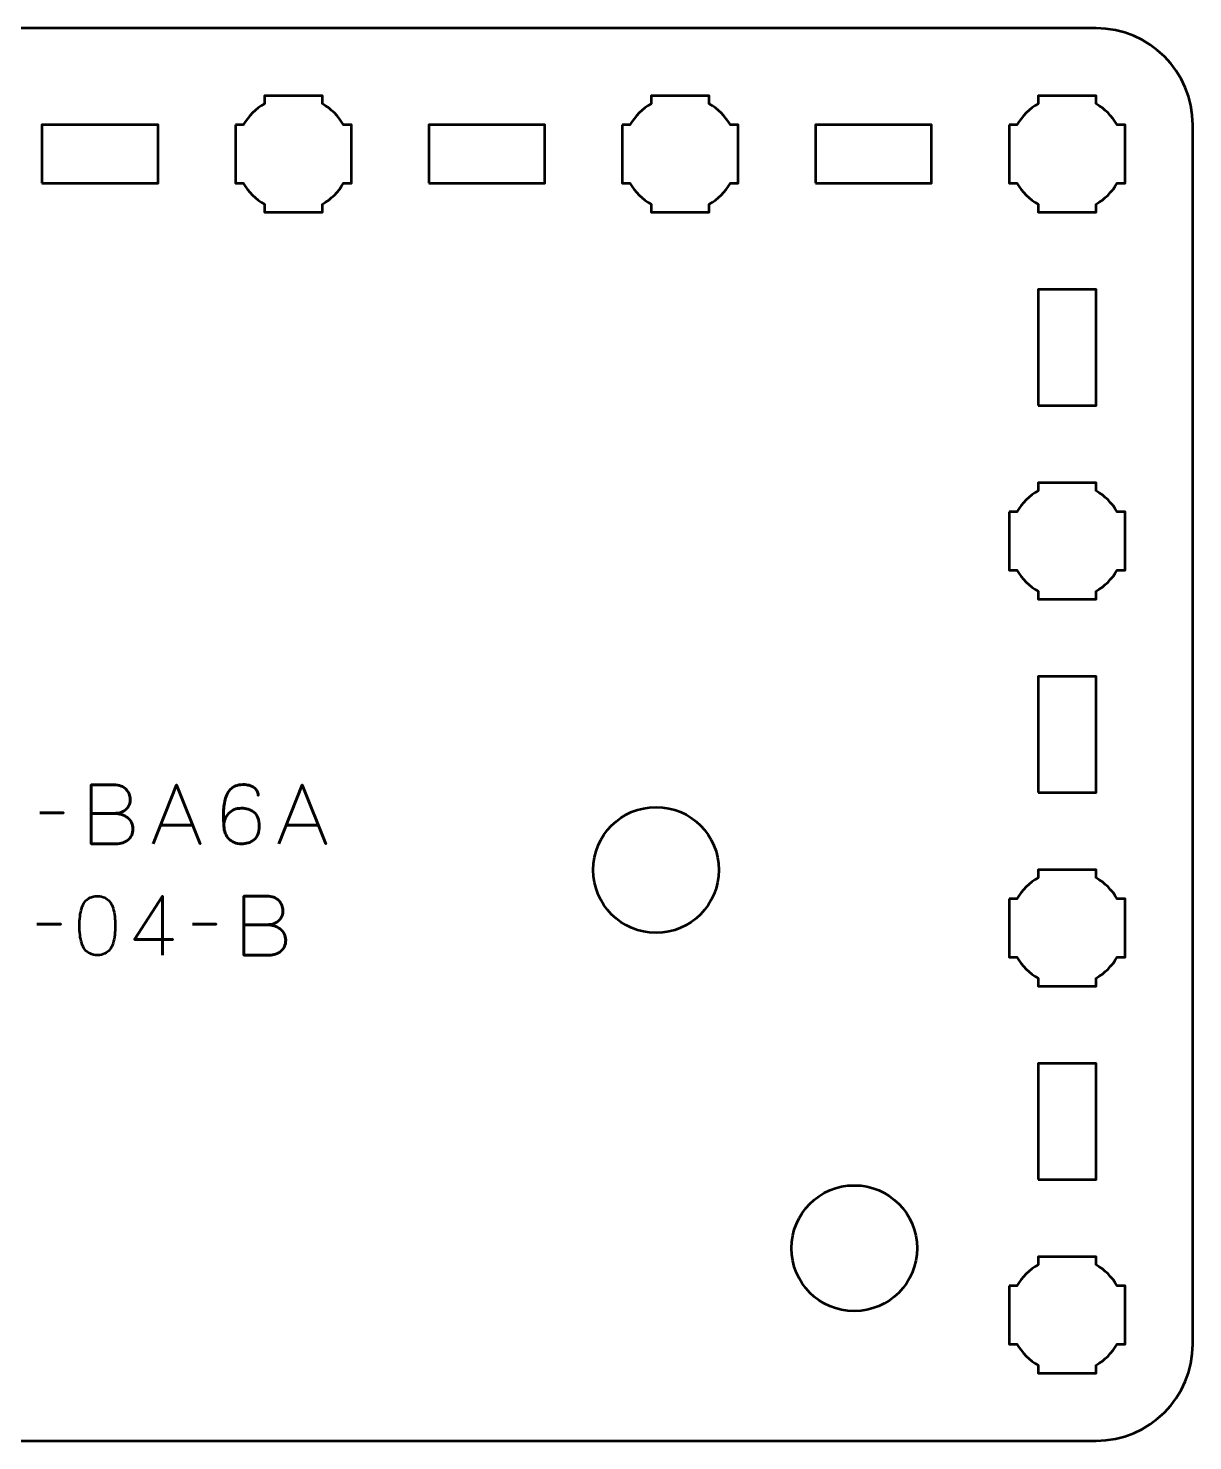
# Model space of a CAD drawing. Header units: centimetres. Extents: x -16.1 to -4.8, y -22.5 to -7.2.
# Drawn here: x -10.87 to -4.85, y -22.5 to -15.2 of the extents above; entities that cross this region are included whole.
import ezdxf

# ---------------------------------------------------------------- set-up
doc = ezdxf.new("R2010")
doc.units = ezdxf.units.CM
doc.header["$MEASUREMENT"] = 0
doc.layers.add('Layer 1', color=7, linetype='Continuous')

msp = doc.modelspace()

# ---------------------------------------------------------------- linework, layer by layer
at = {"layer": 'Layer 1', "lineweight": 53}
for points in [[(-10.8, -16), (-10.2, -16), (-10.2, -15.7), (-10.8, -15.7), (-10.8, -16)], [(-8.8, -16), (-8.2, -16), (-8.2, -15.7), (-8.8, -15.7), (-8.8, -16)], [(-6.8, -16), (-6.2, -16), (-6.2, -15.7), (-6.8, -15.7), (-6.8, -16)], [(-5.65, -17.15), (-5.35, -17.15), (-5.35, -16.55), (-5.65, -16.55), (-5.65, -17.15)], [(-5.65, -19.15), (-5.35, -19.15), (-5.35, -18.55), (-5.65, -18.55), (-5.65, -19.15)], [(-5.65, -21.15), (-5.35, -21.15), (-5.35, -20.55), (-5.65, -20.55), (-5.65, -21.15)]]:
    msp.add_lwpolyline(points, close=True, dxfattribs=at)
for centre in [(-7.625, -19.54999), (-6.6, -21.50499)]:
    msp.add_ellipse(centre, major_axis=(0, 0.325), ratio=1, dxfattribs=at)
for points, knots in [([(-16.15, -22), (-16.15, -22), (-16.15, -15.7), (-16.15, -15.7), (-16.15, -15.7), (-16.15, -15.42391), (-15.92609, -15.2), (-15.65, -15.2), (-15.65, -15.2), (-15.65, -15.2), (-5.35, -15.2), (-5.35, -15.2), (-5.35, -15.2), (-5.07391, -15.2), (-4.85, -15.42391), (-4.85, -15.7), (-4.85, -15.7), (-4.85, -15.7), (-4.85, -22), (-4.85, -22), (-4.85, -22), (-4.85, -22.27609), (-5.07391, -22.5), (-5.35, -22.5), (-5.35, -22.5), (-5.35, -22.5), (-15.65, -22.5), (-15.65, -22.5), (-15.65, -22.5), (-15.92609, -22.5), (-16.15, -22.27609), (-16.15, -22)], [0, 0, 0, 0, 0.125, 0.125, 0.125, 0.125, 0.25, 0.25, 0.25, 0.25, 0.375, 0.375, 0.375, 0.375, 0.5, 0.5, 0.5, 0.5, 0.625, 0.625, 0.625, 0.625, 0.75, 0.75, 0.75, 0.75, 0.875, 0.875, 0.875, 0.875, 1, 1, 1, 1]), ([(-9.8, -15.7), (-9.8, -15.7), (-9.75985, -15.7), (-9.75985, -15.7), (-9.75985, -15.7), (-9.7335, -15.65447), (-9.69553, -15.6165), (-9.65, -15.59015), (-9.65, -15.59015), (-9.65, -15.59015), (-9.65, -15.55), (-9.65, -15.55), (-9.65, -15.55), (-9.65, -15.55), (-9.5, -15.55), (-9.5, -15.55), (-9.5, -15.55), (-9.5, -15.55), (-9.35, -15.55), (-9.35, -15.55), (-9.35, -15.55), (-9.35, -15.55), (-9.35, -15.59015), (-9.35, -15.59015), (-9.35, -15.59015), (-9.30447, -15.6165), (-9.2665, -15.65447), (-9.24015, -15.7), (-9.24015, -15.7), (-9.24015, -15.7), (-9.2, -15.7), (-9.2, -15.7), (-9.2, -15.7), (-9.2, -15.7), (-9.2, -15.85), (-9.2, -15.85), (-9.2, -15.85), (-9.2, -15.85), (-9.2, -16), (-9.2, -16), (-9.2, -16), (-9.2, -16), (-9.24015, -16), (-9.24015, -16), (-9.24015, -16), (-9.2665, -16.04553), (-9.30447, -16.0835), (-9.35, -16.10985), (-9.35, -16.10985), (-9.35, -16.10985), (-9.35, -16.15), (-9.35, -16.15), (-9.35, -16.15), (-9.35, -16.15), (-9.5, -16.15), (-9.5, -16.15), (-9.5, -16.15), (-9.5, -16.15), (-9.65, -16.15), (-9.65, -16.15), (-9.65, -16.15), (-9.65, -16.15), (-9.65, -16.10985), (-9.65, -16.10985), (-9.65, -16.10985), (-9.69553, -16.0835), (-9.7335, -16.04553), (-9.75985, -16), (-9.75985, -16), (-9.75985, -16), (-9.8, -16), (-9.8, -16), (-9.8, -16), (-9.8, -16), (-9.8, -15.85), (-9.8, -15.85), (-9.8, -15.85), (-9.8, -15.85), (-9.8, -15.7), (-9.8, -15.7)], [0, 0, 0, 0, 0.05, 0.05, 0.05, 0.05, 0.1, 0.1, 0.1, 0.1, 0.15, 0.15, 0.15, 0.15, 0.2, 0.2, 0.2, 0.2, 0.25, 0.25, 0.25, 0.25, 0.3, 0.3, 0.3, 0.3, 0.35, 0.35, 0.35, 0.35, 0.4, 0.4, 0.4, 0.4, 0.45, 0.45, 0.45, 0.45, 0.5, 0.5, 0.5, 0.5, 0.55, 0.55, 0.55, 0.55, 0.6, 0.6, 0.6, 0.6, 0.65, 0.65, 0.65, 0.65, 0.7, 0.7, 0.7, 0.7, 0.75, 0.75, 0.75, 0.75, 0.8, 0.8, 0.8, 0.8, 0.85, 0.85, 0.85, 0.85, 0.9, 0.9, 0.9, 0.9, 0.95, 0.95, 0.95, 0.95, 1, 1, 1, 1]), ([(-7.8, -15.7), (-7.8, -15.7), (-7.75985, -15.7), (-7.75985, -15.7), (-7.75985, -15.7), (-7.7335, -15.65447), (-7.69553, -15.6165), (-7.65, -15.59015), (-7.65, -15.59015), (-7.65, -15.59015), (-7.65, -15.55), (-7.65, -15.55), (-7.65, -15.55), (-7.65, -15.55), (-7.5, -15.55), (-7.5, -15.55), (-7.5, -15.55), (-7.5, -15.55), (-7.35, -15.55), (-7.35, -15.55), (-7.35, -15.55), (-7.35, -15.55), (-7.35, -15.59015), (-7.35, -15.59015), (-7.35, -15.59015), (-7.30447, -15.6165), (-7.2665, -15.65447), (-7.24015, -15.7), (-7.24015, -15.7), (-7.24015, -15.7), (-7.2, -15.7), (-7.2, -15.7), (-7.2, -15.7), (-7.2, -15.7), (-7.2, -15.85), (-7.2, -15.85), (-7.2, -15.85), (-7.2, -15.85), (-7.2, -16), (-7.2, -16), (-7.2, -16), (-7.2, -16), (-7.24015, -16), (-7.24015, -16), (-7.24015, -16), (-7.2665, -16.04553), (-7.30447, -16.0835), (-7.35, -16.10985), (-7.35, -16.10985), (-7.35, -16.10985), (-7.35, -16.15), (-7.35, -16.15), (-7.35, -16.15), (-7.35, -16.15), (-7.5, -16.15), (-7.5, -16.15), (-7.5, -16.15), (-7.5, -16.15), (-7.65, -16.15), (-7.65, -16.15), (-7.65, -16.15), (-7.65, -16.15), (-7.65, -16.10985), (-7.65, -16.10985), (-7.65, -16.10985), (-7.69553, -16.0835), (-7.7335, -16.04553), (-7.75985, -16), (-7.75985, -16), (-7.75985, -16), (-7.8, -16), (-7.8, -16), (-7.8, -16), (-7.8, -16), (-7.8, -15.85), (-7.8, -15.85), (-7.8, -15.85), (-7.8, -15.85), (-7.8, -15.7), (-7.8, -15.7)], [0, 0, 0, 0, 0.05, 0.05, 0.05, 0.05, 0.1, 0.1, 0.1, 0.1, 0.15, 0.15, 0.15, 0.15, 0.2, 0.2, 0.2, 0.2, 0.25, 0.25, 0.25, 0.25, 0.3, 0.3, 0.3, 0.3, 0.35, 0.35, 0.35, 0.35, 0.4, 0.4, 0.4, 0.4, 0.45, 0.45, 0.45, 0.45, 0.5, 0.5, 0.5, 0.5, 0.55, 0.55, 0.55, 0.55, 0.6, 0.6, 0.6, 0.6, 0.65, 0.65, 0.65, 0.65, 0.7, 0.7, 0.7, 0.7, 0.75, 0.75, 0.75, 0.75, 0.8, 0.8, 0.8, 0.8, 0.85, 0.85, 0.85, 0.85, 0.9, 0.9, 0.9, 0.9, 0.95, 0.95, 0.95, 0.95, 1, 1, 1, 1]), ([(-5.8, -15.7), (-5.8, -15.7), (-5.75985, -15.7), (-5.75985, -15.7), (-5.75985, -15.7), (-5.7335, -15.65447), (-5.69553, -15.6165), (-5.65, -15.59015), (-5.65, -15.59015), (-5.65, -15.59015), (-5.65, -15.55), (-5.65, -15.55), (-5.65, -15.55), (-5.65, -15.55), (-5.5, -15.55), (-5.5, -15.55), (-5.5, -15.55), (-5.5, -15.55), (-5.35, -15.55), (-5.35, -15.55), (-5.35, -15.55), (-5.35, -15.55), (-5.35, -15.59015), (-5.35, -15.59015), (-5.35, -15.59015), (-5.30447, -15.6165), (-5.2665, -15.65447), (-5.24015, -15.7), (-5.24015, -15.7), (-5.24015, -15.7), (-5.2, -15.7), (-5.2, -15.7), (-5.2, -15.7), (-5.2, -15.7), (-5.2, -15.85), (-5.2, -15.85), (-5.2, -15.85), (-5.2, -15.85), (-5.2, -16), (-5.2, -16), (-5.2, -16), (-5.2, -16), (-5.24015, -16), (-5.24015, -16), (-5.24015, -16), (-5.2665, -16.04553), (-5.30447, -16.0835), (-5.35, -16.10985), (-5.35, -16.10985), (-5.35, -16.10985), (-5.35, -16.15), (-5.35, -16.15), (-5.35, -16.15), (-5.35, -16.15), (-5.5, -16.15), (-5.5, -16.15), (-5.5, -16.15), (-5.5, -16.15), (-5.65, -16.15), (-5.65, -16.15), (-5.65, -16.15), (-5.65, -16.15), (-5.65, -16.10985), (-5.65, -16.10985), (-5.65, -16.10985), (-5.69553, -16.0835), (-5.7335, -16.04553), (-5.75985, -16), (-5.75985, -16), (-5.75985, -16), (-5.8, -16), (-5.8, -16), (-5.8, -16), (-5.8, -16), (-5.8, -15.85), (-5.8, -15.85), (-5.8, -15.85), (-5.8, -15.85), (-5.8, -15.7), (-5.8, -15.7)], [0, 0, 0, 0, 0.05, 0.05, 0.05, 0.05, 0.1, 0.1, 0.1, 0.1, 0.15, 0.15, 0.15, 0.15, 0.2, 0.2, 0.2, 0.2, 0.25, 0.25, 0.25, 0.25, 0.3, 0.3, 0.3, 0.3, 0.35, 0.35, 0.35, 0.35, 0.4, 0.4, 0.4, 0.4, 0.45, 0.45, 0.45, 0.45, 0.5, 0.5, 0.5, 0.5, 0.55, 0.55, 0.55, 0.55, 0.6, 0.6, 0.6, 0.6, 0.65, 0.65, 0.65, 0.65, 0.7, 0.7, 0.7, 0.7, 0.75, 0.75, 0.75, 0.75, 0.8, 0.8, 0.8, 0.8, 0.85, 0.85, 0.85, 0.85, 0.9, 0.9, 0.9, 0.9, 0.95, 0.95, 0.95, 0.95, 1, 1, 1, 1]), ([(-5.8, -17.7), (-5.8, -17.7), (-5.75985, -17.7), (-5.75985, -17.7), (-5.75985, -17.7), (-5.7335, -17.65447), (-5.69553, -17.6165), (-5.65, -17.59015), (-5.65, -17.59015), (-5.65, -17.59015), (-5.65, -17.55), (-5.65, -17.55), (-5.65, -17.55), (-5.65, -17.55), (-5.5, -17.55), (-5.5, -17.55), (-5.5, -17.55), (-5.5, -17.55), (-5.35, -17.55), (-5.35, -17.55), (-5.35, -17.55), (-5.35, -17.55), (-5.35, -17.59015), (-5.35, -17.59015), (-5.35, -17.59015), (-5.30447, -17.6165), (-5.2665, -17.65447), (-5.24015, -17.7), (-5.24015, -17.7), (-5.24015, -17.7), (-5.2, -17.7), (-5.2, -17.7), (-5.2, -17.7), (-5.2, -17.7), (-5.2, -17.85), (-5.2, -17.85), (-5.2, -17.85), (-5.2, -17.85), (-5.2, -18), (-5.2, -18), (-5.2, -18), (-5.2, -18), (-5.24015, -18), (-5.24015, -18), (-5.24015, -18), (-5.2665, -18.04553), (-5.30447, -18.0835), (-5.35, -18.10985), (-5.35, -18.10985), (-5.35, -18.10985), (-5.35, -18.15), (-5.35, -18.15), (-5.35, -18.15), (-5.35, -18.15), (-5.5, -18.15), (-5.5, -18.15), (-5.5, -18.15), (-5.5, -18.15), (-5.65, -18.15), (-5.65, -18.15), (-5.65, -18.15), (-5.65, -18.15), (-5.65, -18.10985), (-5.65, -18.10985), (-5.65, -18.10985), (-5.69553, -18.0835), (-5.7335, -18.04553), (-5.75985, -18), (-5.75985, -18), (-5.75985, -18), (-5.8, -18), (-5.8, -18), (-5.8, -18), (-5.8, -18), (-5.8, -17.85), (-5.8, -17.85), (-5.8, -17.85), (-5.8, -17.85), (-5.8, -17.7), (-5.8, -17.7)], [0, 0, 0, 0, 0.05, 0.05, 0.05, 0.05, 0.1, 0.1, 0.1, 0.1, 0.15, 0.15, 0.15, 0.15, 0.2, 0.2, 0.2, 0.2, 0.25, 0.25, 0.25, 0.25, 0.3, 0.3, 0.3, 0.3, 0.35, 0.35, 0.35, 0.35, 0.4, 0.4, 0.4, 0.4, 0.45, 0.45, 0.45, 0.45, 0.5, 0.5, 0.5, 0.5, 0.55, 0.55, 0.55, 0.55, 0.6, 0.6, 0.6, 0.6, 0.65, 0.65, 0.65, 0.65, 0.7, 0.7, 0.7, 0.7, 0.75, 0.75, 0.75, 0.75, 0.8, 0.8, 0.8, 0.8, 0.85, 0.85, 0.85, 0.85, 0.9, 0.9, 0.9, 0.9, 0.95, 0.95, 0.95, 0.95, 1, 1, 1, 1]), ([(-5.8, -19.7), (-5.8, -19.7), (-5.75985, -19.7), (-5.75985, -19.7), (-5.75985, -19.7), (-5.7335, -19.65447), (-5.69553, -19.6165), (-5.65, -19.59015), (-5.65, -19.59015), (-5.65, -19.59015), (-5.65, -19.55), (-5.65, -19.55), (-5.65, -19.55), (-5.65, -19.55), (-5.5, -19.55), (-5.5, -19.55), (-5.5, -19.55), (-5.5, -19.55), (-5.35, -19.55), (-5.35, -19.55), (-5.35, -19.55), (-5.35, -19.55), (-5.35, -19.59015), (-5.35, -19.59015), (-5.35, -19.59015), (-5.30447, -19.6165), (-5.2665, -19.65447), (-5.24015, -19.7), (-5.24015, -19.7), (-5.24015, -19.7), (-5.2, -19.7), (-5.2, -19.7), (-5.2, -19.7), (-5.2, -19.7), (-5.2, -19.85), (-5.2, -19.85), (-5.2, -19.85), (-5.2, -19.85), (-5.2, -20), (-5.2, -20), (-5.2, -20), (-5.2, -20), (-5.24015, -20), (-5.24015, -20), (-5.24015, -20), (-5.2665, -20.04553), (-5.30447, -20.0835), (-5.35, -20.10985), (-5.35, -20.10985), (-5.35, -20.10985), (-5.35, -20.15), (-5.35, -20.15), (-5.35, -20.15), (-5.35, -20.15), (-5.5, -20.15), (-5.5, -20.15), (-5.5, -20.15), (-5.5, -20.15), (-5.65, -20.15), (-5.65, -20.15), (-5.65, -20.15), (-5.65, -20.15), (-5.65, -20.10985), (-5.65, -20.10985), (-5.65, -20.10985), (-5.69553, -20.0835), (-5.7335, -20.04553), (-5.75985, -20), (-5.75985, -20), (-5.75985, -20), (-5.8, -20), (-5.8, -20), (-5.8, -20), (-5.8, -20), (-5.8, -19.85), (-5.8, -19.85), (-5.8, -19.85), (-5.8, -19.85), (-5.8, -19.7), (-5.8, -19.7)], [0, 0, 0, 0, 0.05, 0.05, 0.05, 0.05, 0.1, 0.1, 0.1, 0.1, 0.15, 0.15, 0.15, 0.15, 0.2, 0.2, 0.2, 0.2, 0.25, 0.25, 0.25, 0.25, 0.3, 0.3, 0.3, 0.3, 0.35, 0.35, 0.35, 0.35, 0.4, 0.4, 0.4, 0.4, 0.45, 0.45, 0.45, 0.45, 0.5, 0.5, 0.5, 0.5, 0.55, 0.55, 0.55, 0.55, 0.6, 0.6, 0.6, 0.6, 0.65, 0.65, 0.65, 0.65, 0.7, 0.7, 0.7, 0.7, 0.75, 0.75, 0.75, 0.75, 0.8, 0.8, 0.8, 0.8, 0.85, 0.85, 0.85, 0.85, 0.9, 0.9, 0.9, 0.9, 0.95, 0.95, 0.95, 0.95, 1, 1, 1, 1]), ([(-5.8, -21.7), (-5.8, -21.7), (-5.75985, -21.7), (-5.75985, -21.7), (-5.75985, -21.7), (-5.7335, -21.65447), (-5.69553, -21.6165), (-5.65, -21.59015), (-5.65, -21.59015), (-5.65, -21.59015), (-5.65, -21.55), (-5.65, -21.55), (-5.65, -21.55), (-5.65, -21.55), (-5.5, -21.55), (-5.5, -21.55), (-5.5, -21.55), (-5.5, -21.55), (-5.35, -21.55), (-5.35, -21.55), (-5.35, -21.55), (-5.35, -21.55), (-5.35, -21.59015), (-5.35, -21.59015), (-5.35, -21.59015), (-5.30447, -21.6165), (-5.2665, -21.65447), (-5.24015, -21.7), (-5.24015, -21.7), (-5.24015, -21.7), (-5.2, -21.7), (-5.2, -21.7), (-5.2, -21.7), (-5.2, -21.7), (-5.2, -21.85), (-5.2, -21.85), (-5.2, -21.85), (-5.2, -21.85), (-5.2, -22), (-5.2, -22), (-5.2, -22), (-5.2, -22), (-5.24015, -22), (-5.24015, -22), (-5.24015, -22), (-5.2665, -22.04553), (-5.30447, -22.0835), (-5.35, -22.10985), (-5.35, -22.10985), (-5.35, -22.10985), (-5.35, -22.15), (-5.35, -22.15), (-5.35, -22.15), (-5.35, -22.15), (-5.5, -22.15), (-5.5, -22.15), (-5.5, -22.15), (-5.5, -22.15), (-5.65, -22.15), (-5.65, -22.15), (-5.65, -22.15), (-5.65, -22.15), (-5.65, -22.10985), (-5.65, -22.10985), (-5.65, -22.10985), (-5.69553, -22.0835), (-5.7335, -22.04553), (-5.75985, -22), (-5.75985, -22), (-5.75985, -22), (-5.8, -22), (-5.8, -22), (-5.8, -22), (-5.8, -22), (-5.8, -21.85), (-5.8, -21.85), (-5.8, -21.85), (-5.8, -21.85), (-5.8, -21.7), (-5.8, -21.7)], [0, 0, 0, 0, 0.05, 0.05, 0.05, 0.05, 0.1, 0.1, 0.1, 0.1, 0.15, 0.15, 0.15, 0.15, 0.2, 0.2, 0.2, 0.2, 0.25, 0.25, 0.25, 0.25, 0.3, 0.3, 0.3, 0.3, 0.35, 0.35, 0.35, 0.35, 0.4, 0.4, 0.4, 0.4, 0.45, 0.45, 0.45, 0.45, 0.5, 0.5, 0.5, 0.5, 0.55, 0.55, 0.55, 0.55, 0.6, 0.6, 0.6, 0.6, 0.65, 0.65, 0.65, 0.65, 0.7, 0.7, 0.7, 0.7, 0.75, 0.75, 0.75, 0.75, 0.8, 0.8, 0.8, 0.8, 0.85, 0.85, 0.85, 0.85, 0.9, 0.9, 0.9, 0.9, 0.95, 0.95, 0.95, 0.95, 1, 1, 1, 1])]:
    msp.add_open_spline(points, degree=3, knots=knots, dxfattribs=at)
at = {"layer": 'Layer 1', "color": 5, "lineweight": 53}
for points, knots in [([(-10.54572, -19.25785), (-10.54572, -19.25785), (-10.42846, -19.25785), (-10.42846, -19.25785), (-10.42846, -19.25785), (-10.41322, -19.25778), (-10.40024, -19.25567), (-10.3893, -19.2515), (-10.3893, -19.2515), (-10.37843, -19.24741), (-10.36962, -19.24184), (-10.36277, -19.23485), (-10.36277, -19.23485), (-10.35593, -19.22787), (-10.35099, -19.21997), (-10.34788, -19.21122), (-10.34788, -19.21122), (-10.34485, -19.20254), (-10.34344, -19.19351), (-10.34379, -19.1842), (-10.34379, -19.1842), (-10.34422, -19.17488), (-10.34619, -19.16585), (-10.34972, -19.15703), (-10.34972, -19.15703), (-10.35318, -19.14821), (-10.3584, -19.14024), (-10.36524, -19.13311), (-10.36524, -19.13311), (-10.37208, -19.12599), (-10.38062, -19.12034), (-10.39099, -19.11618), (-10.39099, -19.11618), (-10.40137, -19.11195), (-10.41357, -19.10976), (-10.42761, -19.10969), (-10.42761, -19.10969), (-10.42761, -19.10969), (-10.54572, -19.10969), (-10.54572, -19.10969), (-10.54572, -19.10969), (-10.54572, -19.10969), (-10.54572, -19.41491), (-10.54572, -19.41491), (-10.54572, -19.41491), (-10.54572, -19.41491), (-10.41576, -19.41491), (-10.41576, -19.41491), (-10.41576, -19.41491), (-10.40362, -19.41491), (-10.39233, -19.41315), (-10.38189, -19.40969), (-10.38189, -19.40969), (-10.37145, -19.40616), (-10.36235, -19.40115), (-10.35445, -19.39445), (-10.35445, -19.39445), (-10.34661, -19.38782), (-10.34048, -19.37977), (-10.3361, -19.37025), (-10.3361, -19.37025), (-10.33173, -19.36072), (-10.32947, -19.34993), (-10.3294, -19.33786), (-10.3294, -19.33786), (-10.32968, -19.32573), (-10.33222, -19.31479), (-10.33709, -19.30499), (-10.33709, -19.30499), (-10.34196, -19.29518), (-10.34873, -19.28678), (-10.35748, -19.27973), (-10.35748, -19.27973), (-10.36623, -19.27274), (-10.37667, -19.26731), (-10.38867, -19.26357), (-10.38867, -19.26357), (-10.40066, -19.25983), (-10.41392, -19.25793), (-10.42846, -19.25785), (-10.42846, -19.25785), (-10.41392, -19.25793), (-10.40066, -19.25983), (-10.38867, -19.26357), (-10.38867, -19.26357), (-10.37667, -19.26731), (-10.36623, -19.27274), (-10.35748, -19.27973), (-10.35748, -19.27973), (-10.34873, -19.28678), (-10.34196, -19.29518), (-10.33709, -19.30499), (-10.33709, -19.30499), (-10.33222, -19.31479), (-10.32968, -19.32573), (-10.3294, -19.33786), (-10.3294, -19.33786), (-10.32947, -19.34993), (-10.33173, -19.36072), (-10.3361, -19.37025), (-10.3361, -19.37025), (-10.34048, -19.37977), (-10.34661, -19.38782), (-10.35445, -19.39445), (-10.35445, -19.39445), (-10.36235, -19.40115), (-10.37145, -19.40616), (-10.38189, -19.40969), (-10.38189, -19.40969), (-10.39233, -19.41315), (-10.40362, -19.41491), (-10.41576, -19.41491), (-10.41576, -19.41491), (-10.41576, -19.41491), (-10.54572, -19.41491), (-10.54572, -19.41491), (-10.54572, -19.41491), (-10.54572, -19.41491), (-10.54572, -19.10969), (-10.54572, -19.10969), (-10.54572, -19.10969), (-10.54572, -19.10969), (-10.42761, -19.10969), (-10.42761, -19.10969), (-10.42761, -19.10969), (-10.41357, -19.10976), (-10.40137, -19.11195), (-10.39099, -19.11618), (-10.39099, -19.11618), (-10.38062, -19.12034), (-10.37208, -19.12599), (-10.36524, -19.13311), (-10.36524, -19.13311), (-10.3584, -19.14024), (-10.35318, -19.14821), (-10.34972, -19.15703), (-10.34972, -19.15703), (-10.34619, -19.16585), (-10.34422, -19.17488), (-10.34379, -19.1842), (-10.34379, -19.1842), (-10.34344, -19.19351), (-10.34485, -19.20254), (-10.34788, -19.21122), (-10.34788, -19.21122), (-10.35099, -19.21997), (-10.35593, -19.22787), (-10.36277, -19.23485), (-10.36277, -19.23485), (-10.36962, -19.24184), (-10.37843, -19.24741), (-10.3893, -19.2515), (-10.3893, -19.2515), (-10.40024, -19.25567), (-10.41322, -19.25778), (-10.42846, -19.25785), (-10.42846, -19.25785), (-10.42846, -19.25785), (-10.54572, -19.25785), (-10.54572, -19.25785)], [0, 0, 0, 0, 0.025, 0.025, 0.025, 0.025, 0.05, 0.05, 0.05, 0.05, 0.075, 0.075, 0.075, 0.075, 0.1, 0.1, 0.1, 0.1, 0.125, 0.125, 0.125, 0.125, 0.15, 0.15, 0.15, 0.15, 0.175, 0.175, 0.175, 0.175, 0.2, 0.2, 0.2, 0.2, 0.225, 0.225, 0.225, 0.225, 0.25, 0.25, 0.25, 0.25, 0.275, 0.275, 0.275, 0.275, 0.3, 0.3, 0.3, 0.3, 0.325, 0.325, 0.325, 0.325, 0.35, 0.35, 0.35, 0.35, 0.375, 0.375, 0.375, 0.375, 0.4, 0.4, 0.4, 0.4, 0.425, 0.425, 0.425, 0.425, 0.45, 0.45, 0.45, 0.45, 0.475, 0.475, 0.475, 0.475, 0.5, 0.5, 0.5, 0.5, 0.525, 0.525, 0.525, 0.525, 0.55, 0.55, 0.55, 0.55, 0.575, 0.575, 0.575, 0.575, 0.6, 0.6, 0.6, 0.6, 0.625, 0.625, 0.625, 0.625, 0.65, 0.65, 0.65, 0.65, 0.675, 0.675, 0.675, 0.675, 0.7, 0.7, 0.7, 0.7, 0.725, 0.725, 0.725, 0.725, 0.75, 0.75, 0.75, 0.75, 0.775, 0.775, 0.775, 0.775, 0.8, 0.8, 0.8, 0.8, 0.825, 0.825, 0.825, 0.825, 0.85, 0.85, 0.85, 0.85, 0.875, 0.875, 0.875, 0.875, 0.9, 0.9, 0.9, 0.9, 0.925, 0.925, 0.925, 0.925, 0.95, 0.95, 0.95, 0.95, 0.975, 0.975, 0.975, 0.975, 1, 1, 1, 1]), ([(-10.22526, -19.41491), (-10.22526, -19.41491), (-10.10419, -19.10969), (-10.10419, -19.10969), (-10.10419, -19.10969), (-10.10419, -19.10969), (-9.98269, -19.41491), (-9.98269, -19.41491), (-9.98269, -19.41491), (-9.98269, -19.41491), (-10.10419, -19.10969), (-10.10419, -19.10969), (-10.10419, -19.10969), (-10.10419, -19.10969), (-10.22526, -19.41491), (-10.22526, -19.41491)], [0, 0, 0, 0, 0.25, 0.25, 0.25, 0.25, 0.5, 0.5, 0.5, 0.5, 0.75, 0.75, 0.75, 0.75, 1, 1, 1, 1]), ([(-9.8595, -19.32305), (-9.85943, -19.30922), (-9.85718, -19.29673), (-9.85266, -19.28544), (-9.85266, -19.28544), (-9.84822, -19.27422), (-9.84194, -19.26456), (-9.83382, -19.25644), (-9.83382, -19.25644), (-9.82578, -19.2484), (-9.81625, -19.24219), (-9.80539, -19.23782), (-9.80539, -19.23782), (-9.79452, -19.23344), (-9.7826, -19.23126), (-9.76976, -19.23118), (-9.76976, -19.23118), (-9.75685, -19.23111), (-9.74478, -19.23274), (-9.73356, -19.23598), (-9.73356, -19.23598), (-9.72234, -19.23916), (-9.71254, -19.24438), (-9.704, -19.25158), (-9.704, -19.25158), (-9.69546, -19.2587), (-9.68876, -19.26816), (-9.68396, -19.27994), (-9.68396, -19.27994), (-9.67917, -19.29172), (-9.6767, -19.30604), (-9.67663, -19.32305), (-9.67663, -19.32305), (-9.6767, -19.34005), (-9.67917, -19.35437), (-9.68396, -19.36616), (-9.68396, -19.36616), (-9.68876, -19.37794), (-9.69546, -19.38739), (-9.704, -19.39452), (-9.704, -19.39452), (-9.71254, -19.40172), (-9.72234, -19.40694), (-9.73356, -19.41011), (-9.73356, -19.41011), (-9.74478, -19.41336), (-9.75685, -19.41498), (-9.76976, -19.41491), (-9.76976, -19.41491), (-9.7826, -19.41484), (-9.79438, -19.41265), (-9.80518, -19.40828), (-9.80518, -19.40828), (-9.8159, -19.4039), (-9.82521, -19.39769), (-9.83319, -19.38958), (-9.83319, -19.38958), (-9.84116, -19.38154), (-9.84744, -19.37187), (-9.85195, -19.36058), (-9.85195, -19.36058), (-9.85654, -19.34936), (-9.85901, -19.33688), (-9.8595, -19.32305), (-9.8595, -19.32305), (-9.85979, -19.31606), (-9.86014, -19.30774), (-9.86063, -19.29807), (-9.86063, -19.29807), (-9.86113, -19.28833), (-9.86141, -19.27775), (-9.86148, -19.26639), (-9.86148, -19.26639), (-9.86155, -19.25496), (-9.8612, -19.24318), (-9.86028, -19.23111), (-9.86028, -19.23111), (-9.85943, -19.21898), (-9.85774, -19.20705), (-9.85527, -19.19527), (-9.85527, -19.19527), (-9.8528, -19.18356), (-9.84927, -19.17248), (-9.84462, -19.16211), (-9.84462, -19.16211), (-9.83996, -19.15174), (-9.83396, -19.14257), (-9.82655, -19.13459), (-9.82655, -19.13459), (-9.81908, -19.12662), (-9.80997, -19.12034), (-9.79918, -19.11576), (-9.79918, -19.11576), (-9.78838, -19.11124), (-9.77561, -19.10891), (-9.76087, -19.10884), (-9.76087, -19.10884), (-9.74803, -19.10891), (-9.73716, -19.11018), (-9.72813, -19.11265), (-9.72813, -19.11265), (-9.7191, -19.11512), (-9.71169, -19.11844), (-9.70576, -19.12253), (-9.70576, -19.12253), (-9.69991, -19.12669), (-9.69525, -19.13121), (-9.69187, -19.13622), (-9.69187, -19.13622), (-9.68848, -19.14116), (-9.68594, -19.14617), (-9.68439, -19.15118), (-9.68439, -19.15118), (-9.68276, -19.15618), (-9.68171, -19.16084), (-9.68128, -19.16515), (-9.68128, -19.16515), (-9.68171, -19.16084), (-9.68276, -19.15618), (-9.68439, -19.15118), (-9.68439, -19.15118), (-9.68594, -19.14617), (-9.68848, -19.14116), (-9.69187, -19.13622), (-9.69187, -19.13622), (-9.69525, -19.13121), (-9.69991, -19.12669), (-9.70576, -19.12253), (-9.70576, -19.12253), (-9.71169, -19.11844), (-9.7191, -19.11512), (-9.72813, -19.11265), (-9.72813, -19.11265), (-9.73716, -19.11018), (-9.74803, -19.10891), (-9.76087, -19.10884), (-9.76087, -19.10884), (-9.77561, -19.10891), (-9.78838, -19.11124), (-9.79918, -19.11576), (-9.79918, -19.11576), (-9.80997, -19.12034), (-9.81908, -19.12662), (-9.82655, -19.13459), (-9.82655, -19.13459), (-9.83396, -19.14257), (-9.83996, -19.15174), (-9.84462, -19.16211), (-9.84462, -19.16211), (-9.84927, -19.17248), (-9.8528, -19.18356), (-9.85527, -19.19527), (-9.85527, -19.19527), (-9.85774, -19.20705), (-9.85943, -19.21898), (-9.86028, -19.23111), (-9.86028, -19.23111), (-9.8612, -19.24318), (-9.86155, -19.25496), (-9.86148, -19.26639), (-9.86148, -19.26639), (-9.86141, -19.27775), (-9.86113, -19.28833), (-9.86063, -19.29807), (-9.86063, -19.29807), (-9.86014, -19.30774), (-9.85979, -19.31606), (-9.8595, -19.32305), (-9.8595, -19.32305), (-9.85901, -19.33688), (-9.85654, -19.34936), (-9.85195, -19.36058), (-9.85195, -19.36058), (-9.84744, -19.37187), (-9.84116, -19.38154), (-9.83319, -19.38958), (-9.83319, -19.38958), (-9.82521, -19.39769), (-9.8159, -19.4039), (-9.80518, -19.40828), (-9.80518, -19.40828), (-9.79438, -19.41265), (-9.7826, -19.41484), (-9.76976, -19.41491), (-9.76976, -19.41491), (-9.75685, -19.41498), (-9.74478, -19.41336), (-9.73356, -19.41011), (-9.73356, -19.41011), (-9.72234, -19.40694), (-9.71254, -19.40172), (-9.704, -19.39452), (-9.704, -19.39452), (-9.69546, -19.38739), (-9.68876, -19.37794), (-9.68396, -19.36616), (-9.68396, -19.36616), (-9.67917, -19.35437), (-9.6767, -19.34005), (-9.67663, -19.32305), (-9.67663, -19.32305), (-9.6767, -19.30604), (-9.67917, -19.29172), (-9.68396, -19.27994), (-9.68396, -19.27994), (-9.68876, -19.26816), (-9.69546, -19.2587), (-9.704, -19.25158), (-9.704, -19.25158), (-9.71254, -19.24438), (-9.72234, -19.23916), (-9.73356, -19.23598), (-9.73356, -19.23598), (-9.74478, -19.23274), (-9.75685, -19.23111), (-9.76976, -19.23118), (-9.76976, -19.23118), (-9.7826, -19.23126), (-9.79452, -19.23344), (-9.80539, -19.23782), (-9.80539, -19.23782), (-9.81625, -19.24219), (-9.82578, -19.2484), (-9.83382, -19.25644), (-9.83382, -19.25644), (-9.84194, -19.26456), (-9.84822, -19.27422), (-9.85266, -19.28544), (-9.85266, -19.28544), (-9.85718, -19.29673), (-9.85943, -19.30922), (-9.8595, -19.32305)], [0, 0, 0, 0, 0.0172414, 0.0172414, 0.0172414, 0.0172414, 0.0344828, 0.0344828, 0.0344828, 0.0344828, 0.0517241, 0.0517241, 0.0517241, 0.0517241, 0.0689655, 0.0689655, 0.0689655, 0.0689655, 0.0862069, 0.0862069, 0.0862069, 0.0862069, 0.1034483, 0.1034483, 0.1034483, 0.1034483, 0.1206897, 0.1206897, 0.1206897, 0.1206897, 0.137931, 0.137931, 0.137931, 0.137931, 0.1551724, 0.1551724, 0.1551724, 0.1551724, 0.1724138, 0.1724138, 0.1724138, 0.1724138, 0.1896552, 0.1896552, 0.1896552, 0.1896552, 0.2068966, 0.2068966, 0.2068966, 0.2068966, 0.2241379, 0.2241379, 0.2241379, 0.2241379, 0.2413793, 0.2413793, 0.2413793, 0.2413793, 0.2586207, 0.2586207, 0.2586207, 0.2586207, 0.2758621, 0.2758621, 0.2758621, 0.2758621, 0.2931034, 0.2931034, 0.2931034, 0.2931034, 0.3103448, 0.3103448, 0.3103448, 0.3103448, 0.3275862, 0.3275862, 0.3275862, 0.3275862, 0.3448276, 0.3448276, 0.3448276, 0.3448276, 0.362069, 0.362069, 0.362069, 0.362069, 0.3793103, 0.3793103, 0.3793103, 0.3793103, 0.3965517, 0.3965517, 0.3965517, 0.3965517, 0.4137931, 0.4137931, 0.4137931, 0.4137931, 0.4310345, 0.4310345, 0.4310345, 0.4310345, 0.4482759, 0.4482759, 0.4482759, 0.4482759, 0.4655172, 0.4655172, 0.4655172, 0.4655172, 0.4827586, 0.4827586, 0.4827586, 0.4827586, 0.5, 0.5, 0.5, 0.5, 0.5172414, 0.5172414, 0.5172414, 0.5172414, 0.5344828, 0.5344828, 0.5344828, 0.5344828, 0.5517241, 0.5517241, 0.5517241, 0.5517241, 0.5689655, 0.5689655, 0.5689655, 0.5689655, 0.5862069, 0.5862069, 0.5862069, 0.5862069, 0.6034483, 0.6034483, 0.6034483, 0.6034483, 0.6206897, 0.6206897, 0.6206897, 0.6206897, 0.637931, 0.637931, 0.637931, 0.637931, 0.6551724, 0.6551724, 0.6551724, 0.6551724, 0.6724138, 0.6724138, 0.6724138, 0.6724138, 0.6896552, 0.6896552, 0.6896552, 0.6896552, 0.7068966, 0.7068966, 0.7068966, 0.7068966, 0.7241379, 0.7241379, 0.7241379, 0.7241379, 0.7413793, 0.7413793, 0.7413793, 0.7413793, 0.7586207, 0.7586207, 0.7586207, 0.7586207, 0.7758621, 0.7758621, 0.7758621, 0.7758621, 0.7931034, 0.7931034, 0.7931034, 0.7931034, 0.8103448, 0.8103448, 0.8103448, 0.8103448, 0.8275862, 0.8275862, 0.8275862, 0.8275862, 0.8448276, 0.8448276, 0.8448276, 0.8448276, 0.862069, 0.862069, 0.862069, 0.862069, 0.8793103, 0.8793103, 0.8793103, 0.8793103, 0.8965517, 0.8965517, 0.8965517, 0.8965517, 0.9137931, 0.9137931, 0.9137931, 0.9137931, 0.9310345, 0.9310345, 0.9310345, 0.9310345, 0.9482759, 0.9482759, 0.9482759, 0.9482759, 0.9655172, 0.9655172, 0.9655172, 0.9655172, 0.9827586, 0.9827586, 0.9827586, 0.9827586, 1, 1, 1, 1]), ([(-9.57545, -19.41491), (-9.57545, -19.41491), (-9.45438, -19.10969), (-9.45438, -19.10969), (-9.45438, -19.10969), (-9.45438, -19.10969), (-9.33288, -19.41491), (-9.33288, -19.41491), (-9.33288, -19.41491), (-9.33288, -19.41491), (-9.45438, -19.10969), (-9.45438, -19.10969), (-9.45438, -19.10969), (-9.45438, -19.10969), (-9.57545, -19.41491), (-9.57545, -19.41491)], [0, 0, 0, 0, 0.25, 0.25, 0.25, 0.25, 0.5, 0.5, 0.5, 0.5, 0.75, 0.75, 0.75, 0.75, 1, 1, 1, 1]), ([(-10.81157, -19.25531), (-10.81157, -19.25531), (-10.68838, -19.25531), (-10.68838, -19.25531), (-10.68838, -19.25531), (-10.68838, -19.25531), (-10.81157, -19.25531), (-10.81157, -19.25531)], [0, 0, 0, 0, 0.5, 0.5, 0.5, 0.5, 1, 1, 1, 1]), ([(-10.18716, -19.31881), (-10.18716, -19.31881), (-10.02122, -19.31881), (-10.02122, -19.31881), (-10.02122, -19.31881), (-10.02122, -19.31881), (-10.18716, -19.31881), (-10.18716, -19.31881)], [0, 0, 0, 0, 0.5, 0.5, 0.5, 0.5, 1, 1, 1, 1]), ([(-9.53735, -19.31881), (-9.53735, -19.31881), (-9.37141, -19.31881), (-9.37141, -19.31881), (-9.37141, -19.31881), (-9.37141, -19.31881), (-9.53735, -19.31881), (-9.53735, -19.31881)], [0, 0, 0, 0, 0.5, 0.5, 0.5, 0.5, 1, 1, 1, 1]), ([(-10.51333, -19.99022), (-10.49852, -19.99015), (-10.48575, -19.98754), (-10.47509, -19.98246), (-10.47509, -19.98246), (-10.46451, -19.97738), (-10.45569, -19.97011), (-10.44864, -19.96087), (-10.44864, -19.96087), (-10.44165, -19.95156), (-10.43615, -19.94055), (-10.43206, -19.92785), (-10.43206, -19.92785), (-10.42803, -19.91515), (-10.42514, -19.90125), (-10.42352, -19.88601), (-10.42352, -19.88601), (-10.42182, -19.87077), (-10.42098, -19.85475), (-10.42105, -19.83782), (-10.42105, -19.83782), (-10.42098, -19.82096), (-10.42182, -19.80494), (-10.42352, -19.78977), (-10.42352, -19.78977), (-10.42514, -19.7746), (-10.42803, -19.76063), (-10.43206, -19.74793), (-10.43206, -19.74793), (-10.43615, -19.7353), (-10.44165, -19.7243), (-10.44864, -19.71491), (-10.44864, -19.71491), (-10.45569, -19.7056), (-10.46451, -19.69833), (-10.47509, -19.69325), (-10.47509, -19.69325), (-10.48575, -19.6881), (-10.49852, -19.68549), (-10.51333, -19.68542), (-10.51333, -19.68542), (-10.52815, -19.68549), (-10.54092, -19.6881), (-10.55158, -19.69325), (-10.55158, -19.69325), (-10.56216, -19.69833), (-10.57098, -19.7056), (-10.57803, -19.71491), (-10.57803, -19.71491), (-10.58502, -19.7243), (-10.59052, -19.7353), (-10.59461, -19.74793), (-10.59461, -19.74793), (-10.59864, -19.76063), (-10.60153, -19.7746), (-10.60315, -19.78977), (-10.60315, -19.78977), (-10.60484, -19.80494), (-10.60569, -19.82096), (-10.60562, -19.83782), (-10.60562, -19.83782), (-10.60569, -19.85475), (-10.60484, -19.87077), (-10.60315, -19.88601), (-10.60315, -19.88601), (-10.60153, -19.90125), (-10.59864, -19.91515), (-10.59461, -19.92785), (-10.59461, -19.92785), (-10.59052, -19.94055), (-10.58502, -19.95156), (-10.57803, -19.96087), (-10.57803, -19.96087), (-10.57098, -19.97011), (-10.56216, -19.97738), (-10.55158, -19.98246), (-10.55158, -19.98246), (-10.54092, -19.98754), (-10.52815, -19.99015), (-10.51333, -19.99022)], [0, 0, 0, 0, 0.05, 0.05, 0.05, 0.05, 0.1, 0.1, 0.1, 0.1, 0.15, 0.15, 0.15, 0.15, 0.2, 0.2, 0.2, 0.2, 0.25, 0.25, 0.25, 0.25, 0.3, 0.3, 0.3, 0.3, 0.35, 0.35, 0.35, 0.35, 0.4, 0.4, 0.4, 0.4, 0.45, 0.45, 0.45, 0.45, 0.5, 0.5, 0.5, 0.5, 0.55, 0.55, 0.55, 0.55, 0.6, 0.6, 0.6, 0.6, 0.65, 0.65, 0.65, 0.65, 0.7, 0.7, 0.7, 0.7, 0.75, 0.75, 0.75, 0.75, 0.8, 0.8, 0.8, 0.8, 0.85, 0.85, 0.85, 0.85, 0.9, 0.9, 0.9, 0.9, 0.95, 0.95, 0.95, 0.95, 1, 1, 1, 1]), ([(-10.51333, -19.99022), (-10.49852, -19.99015), (-10.48575, -19.98754), (-10.47509, -19.98246), (-10.47509, -19.98246), (-10.46451, -19.97738), (-10.45569, -19.97011), (-10.44864, -19.96087), (-10.44864, -19.96087), (-10.44165, -19.95156), (-10.43615, -19.94055), (-10.43206, -19.92785), (-10.43206, -19.92785), (-10.42803, -19.91515), (-10.42514, -19.90125), (-10.42352, -19.88601), (-10.42352, -19.88601), (-10.42182, -19.87077), (-10.42098, -19.85475), (-10.42105, -19.83782), (-10.42105, -19.83782), (-10.42098, -19.82096), (-10.42182, -19.80494), (-10.42352, -19.78977), (-10.42352, -19.78977), (-10.42514, -19.7746), (-10.42803, -19.76063), (-10.43206, -19.74793), (-10.43206, -19.74793), (-10.43615, -19.7353), (-10.44165, -19.7243), (-10.44864, -19.71491), (-10.44864, -19.71491), (-10.45569, -19.7056), (-10.46451, -19.69833), (-10.47509, -19.69325), (-10.47509, -19.69325), (-10.48575, -19.6881), (-10.49852, -19.68549), (-10.51333, -19.68542), (-10.51333, -19.68542), (-10.52815, -19.68549), (-10.54092, -19.6881), (-10.55158, -19.69325), (-10.55158, -19.69325), (-10.56216, -19.69833), (-10.57098, -19.7056), (-10.57803, -19.71491), (-10.57803, -19.71491), (-10.58502, -19.7243), (-10.59052, -19.7353), (-10.59461, -19.74793), (-10.59461, -19.74793), (-10.59864, -19.76063), (-10.60153, -19.7746), (-10.60315, -19.78977), (-10.60315, -19.78977), (-10.60484, -19.80494), (-10.60569, -19.82096), (-10.60562, -19.83782), (-10.60562, -19.83782), (-10.60569, -19.85475), (-10.60484, -19.87077), (-10.60315, -19.88601), (-10.60315, -19.88601), (-10.60153, -19.90125), (-10.59864, -19.91515), (-10.59461, -19.92785), (-10.59461, -19.92785), (-10.59052, -19.94055), (-10.58502, -19.95156), (-10.57803, -19.96087), (-10.57803, -19.96087), (-10.57098, -19.97011), (-10.56216, -19.97738), (-10.55158, -19.98246), (-10.55158, -19.98246), (-10.54092, -19.98754), (-10.52815, -19.99015), (-10.51333, -19.99022)], [0, 0, 0, 0, 0.05, 0.05, 0.05, 0.05, 0.1, 0.1, 0.1, 0.1, 0.15, 0.15, 0.15, 0.15, 0.2, 0.2, 0.2, 0.2, 0.25, 0.25, 0.25, 0.25, 0.3, 0.3, 0.3, 0.3, 0.35, 0.35, 0.35, 0.35, 0.4, 0.4, 0.4, 0.4, 0.45, 0.45, 0.45, 0.45, 0.5, 0.5, 0.5, 0.5, 0.55, 0.55, 0.55, 0.55, 0.6, 0.6, 0.6, 0.6, 0.65, 0.65, 0.65, 0.65, 0.7, 0.7, 0.7, 0.7, 0.75, 0.75, 0.75, 0.75, 0.8, 0.8, 0.8, 0.8, 0.85, 0.85, 0.85, 0.85, 0.9, 0.9, 0.9, 0.9, 0.95, 0.95, 0.95, 0.95, 1, 1, 1, 1]), ([(-10.17679, -19.99022), (-10.17679, -19.99022), (-10.17679, -19.685), (-10.17679, -19.685), (-10.17679, -19.685), (-10.17679, -19.685), (-10.32072, -19.90894), (-10.32072, -19.90894), (-10.32072, -19.90894), (-10.32072, -19.90894), (-10.1226, -19.90894), (-10.1226, -19.90894), (-10.1226, -19.90894), (-10.1226, -19.90894), (-10.32072, -19.90894), (-10.32072, -19.90894), (-10.32072, -19.90894), (-10.32072, -19.90894), (-10.17679, -19.685), (-10.17679, -19.685), (-10.17679, -19.685), (-10.17679, -19.685), (-10.17679, -19.99022), (-10.17679, -19.99022)], [0, 0, 0, 0, 0.1666667, 0.1666667, 0.1666667, 0.1666667, 0.3333333, 0.3333333, 0.3333333, 0.3333333, 0.5, 0.5, 0.5, 0.5, 0.6666667, 0.6666667, 0.6666667, 0.6666667, 0.8333333, 0.8333333, 0.8333333, 0.8333333, 1, 1, 1, 1]), ([(-9.756, -19.83316), (-9.756, -19.83316), (-9.63874, -19.83316), (-9.63874, -19.83316), (-9.63874, -19.83316), (-9.6235, -19.83309), (-9.61052, -19.83098), (-9.59958, -19.82681), (-9.59958, -19.82681), (-9.58871, -19.82272), (-9.5799, -19.81715), (-9.57305, -19.81016), (-9.57305, -19.81016), (-9.56621, -19.80318), (-9.56127, -19.79528), (-9.55816, -19.78653), (-9.55816, -19.78653), (-9.55513, -19.77785), (-9.55372, -19.76882), (-9.55407, -19.75951), (-9.55407, -19.75951), (-9.5545, -19.75019), (-9.55647, -19.74116), (-9.56, -19.73234), (-9.56, -19.73234), (-9.56346, -19.72352), (-9.56868, -19.71555), (-9.57552, -19.70842), (-9.57552, -19.70842), (-9.58236, -19.7013), (-9.5909, -19.69565), (-9.60127, -19.69149), (-9.60127, -19.69149), (-9.61165, -19.68726), (-9.62385, -19.68507), (-9.63789, -19.685), (-9.63789, -19.685), (-9.63789, -19.685), (-9.756, -19.685), (-9.756, -19.685), (-9.756, -19.685), (-9.756, -19.685), (-9.756, -19.99022), (-9.756, -19.99022), (-9.756, -19.99022), (-9.756, -19.99022), (-9.62604, -19.99022), (-9.62604, -19.99022), (-9.62604, -19.99022), (-9.6139, -19.99022), (-9.60261, -19.98846), (-9.59217, -19.985), (-9.59217, -19.985), (-9.58173, -19.98147), (-9.57263, -19.97646), (-9.56473, -19.96976), (-9.56473, -19.96976), (-9.55689, -19.96313), (-9.55076, -19.95508), (-9.54638, -19.94556), (-9.54638, -19.94556), (-9.54201, -19.93603), (-9.53975, -19.92524), (-9.53968, -19.91317), (-9.53968, -19.91317), (-9.53996, -19.90104), (-9.5425, -19.8901), (-9.54737, -19.8803), (-9.54737, -19.8803), (-9.55224, -19.87049), (-9.55901, -19.86209), (-9.56776, -19.85504), (-9.56776, -19.85504), (-9.57651, -19.84805), (-9.58695, -19.84262), (-9.59895, -19.83888), (-9.59895, -19.83888), (-9.61094, -19.83514), (-9.6242, -19.83324), (-9.63874, -19.83316), (-9.63874, -19.83316), (-9.6242, -19.83324), (-9.61094, -19.83514), (-9.59895, -19.83888), (-9.59895, -19.83888), (-9.58695, -19.84262), (-9.57651, -19.84805), (-9.56776, -19.85504), (-9.56776, -19.85504), (-9.55901, -19.86209), (-9.55224, -19.87049), (-9.54737, -19.8803), (-9.54737, -19.8803), (-9.5425, -19.8901), (-9.53996, -19.90104), (-9.53968, -19.91317), (-9.53968, -19.91317), (-9.53975, -19.92524), (-9.54201, -19.93603), (-9.54638, -19.94556), (-9.54638, -19.94556), (-9.55076, -19.95508), (-9.55689, -19.96313), (-9.56473, -19.96976), (-9.56473, -19.96976), (-9.57263, -19.97646), (-9.58173, -19.98147), (-9.59217, -19.985), (-9.59217, -19.985), (-9.60261, -19.98846), (-9.6139, -19.99022), (-9.62604, -19.99022), (-9.62604, -19.99022), (-9.62604, -19.99022), (-9.756, -19.99022), (-9.756, -19.99022), (-9.756, -19.99022), (-9.756, -19.99022), (-9.756, -19.685), (-9.756, -19.685), (-9.756, -19.685), (-9.756, -19.685), (-9.63789, -19.685), (-9.63789, -19.685), (-9.63789, -19.685), (-9.62385, -19.68507), (-9.61165, -19.68726), (-9.60127, -19.69149), (-9.60127, -19.69149), (-9.5909, -19.69565), (-9.58236, -19.7013), (-9.57552, -19.70842), (-9.57552, -19.70842), (-9.56868, -19.71555), (-9.56346, -19.72352), (-9.56, -19.73234), (-9.56, -19.73234), (-9.55647, -19.74116), (-9.5545, -19.75019), (-9.55407, -19.75951), (-9.55407, -19.75951), (-9.55372, -19.76882), (-9.55513, -19.77785), (-9.55816, -19.78653), (-9.55816, -19.78653), (-9.56127, -19.79528), (-9.56621, -19.80318), (-9.57305, -19.81016), (-9.57305, -19.81016), (-9.5799, -19.81715), (-9.58871, -19.82272), (-9.59958, -19.82681), (-9.59958, -19.82681), (-9.61052, -19.83098), (-9.6235, -19.83309), (-9.63874, -19.83316), (-9.63874, -19.83316), (-9.63874, -19.83316), (-9.756, -19.83316), (-9.756, -19.83316)], [0, 0, 0, 0, 0.025, 0.025, 0.025, 0.025, 0.05, 0.05, 0.05, 0.05, 0.075, 0.075, 0.075, 0.075, 0.1, 0.1, 0.1, 0.1, 0.125, 0.125, 0.125, 0.125, 0.15, 0.15, 0.15, 0.15, 0.175, 0.175, 0.175, 0.175, 0.2, 0.2, 0.2, 0.2, 0.225, 0.225, 0.225, 0.225, 0.25, 0.25, 0.25, 0.25, 0.275, 0.275, 0.275, 0.275, 0.3, 0.3, 0.3, 0.3, 0.325, 0.325, 0.325, 0.325, 0.35, 0.35, 0.35, 0.35, 0.375, 0.375, 0.375, 0.375, 0.4, 0.4, 0.4, 0.4, 0.425, 0.425, 0.425, 0.425, 0.45, 0.45, 0.45, 0.45, 0.475, 0.475, 0.475, 0.475, 0.5, 0.5, 0.5, 0.5, 0.525, 0.525, 0.525, 0.525, 0.55, 0.55, 0.55, 0.55, 0.575, 0.575, 0.575, 0.575, 0.6, 0.6, 0.6, 0.6, 0.625, 0.625, 0.625, 0.625, 0.65, 0.65, 0.65, 0.65, 0.675, 0.675, 0.675, 0.675, 0.7, 0.7, 0.7, 0.7, 0.725, 0.725, 0.725, 0.725, 0.75, 0.75, 0.75, 0.75, 0.775, 0.775, 0.775, 0.775, 0.8, 0.8, 0.8, 0.8, 0.825, 0.825, 0.825, 0.825, 0.85, 0.85, 0.85, 0.85, 0.875, 0.875, 0.875, 0.875, 0.9, 0.9, 0.9, 0.9, 0.925, 0.925, 0.925, 0.925, 0.95, 0.95, 0.95, 0.95, 0.975, 0.975, 0.975, 0.975, 1, 1, 1, 1]), ([(-10.82575, -19.83062), (-10.82575, -19.83062), (-10.70256, -19.83062), (-10.70256, -19.83062), (-10.70256, -19.83062), (-10.70256, -19.83062), (-10.82575, -19.83062), (-10.82575, -19.83062)], [0, 0, 0, 0, 0.5, 0.5, 0.5, 0.5, 1, 1, 1, 1]), ([(-10.02185, -19.83062), (-10.02185, -19.83062), (-9.89866, -19.83062), (-9.89866, -19.83062), (-9.89866, -19.83062), (-9.89866, -19.83062), (-10.02185, -19.83062), (-10.02185, -19.83062)], [0, 0, 0, 0, 0.5, 0.5, 0.5, 0.5, 1, 1, 1, 1])]:
    msp.add_open_spline(points, degree=3, knots=knots, dxfattribs=at)

doc.saveas('drawing.dxf')
